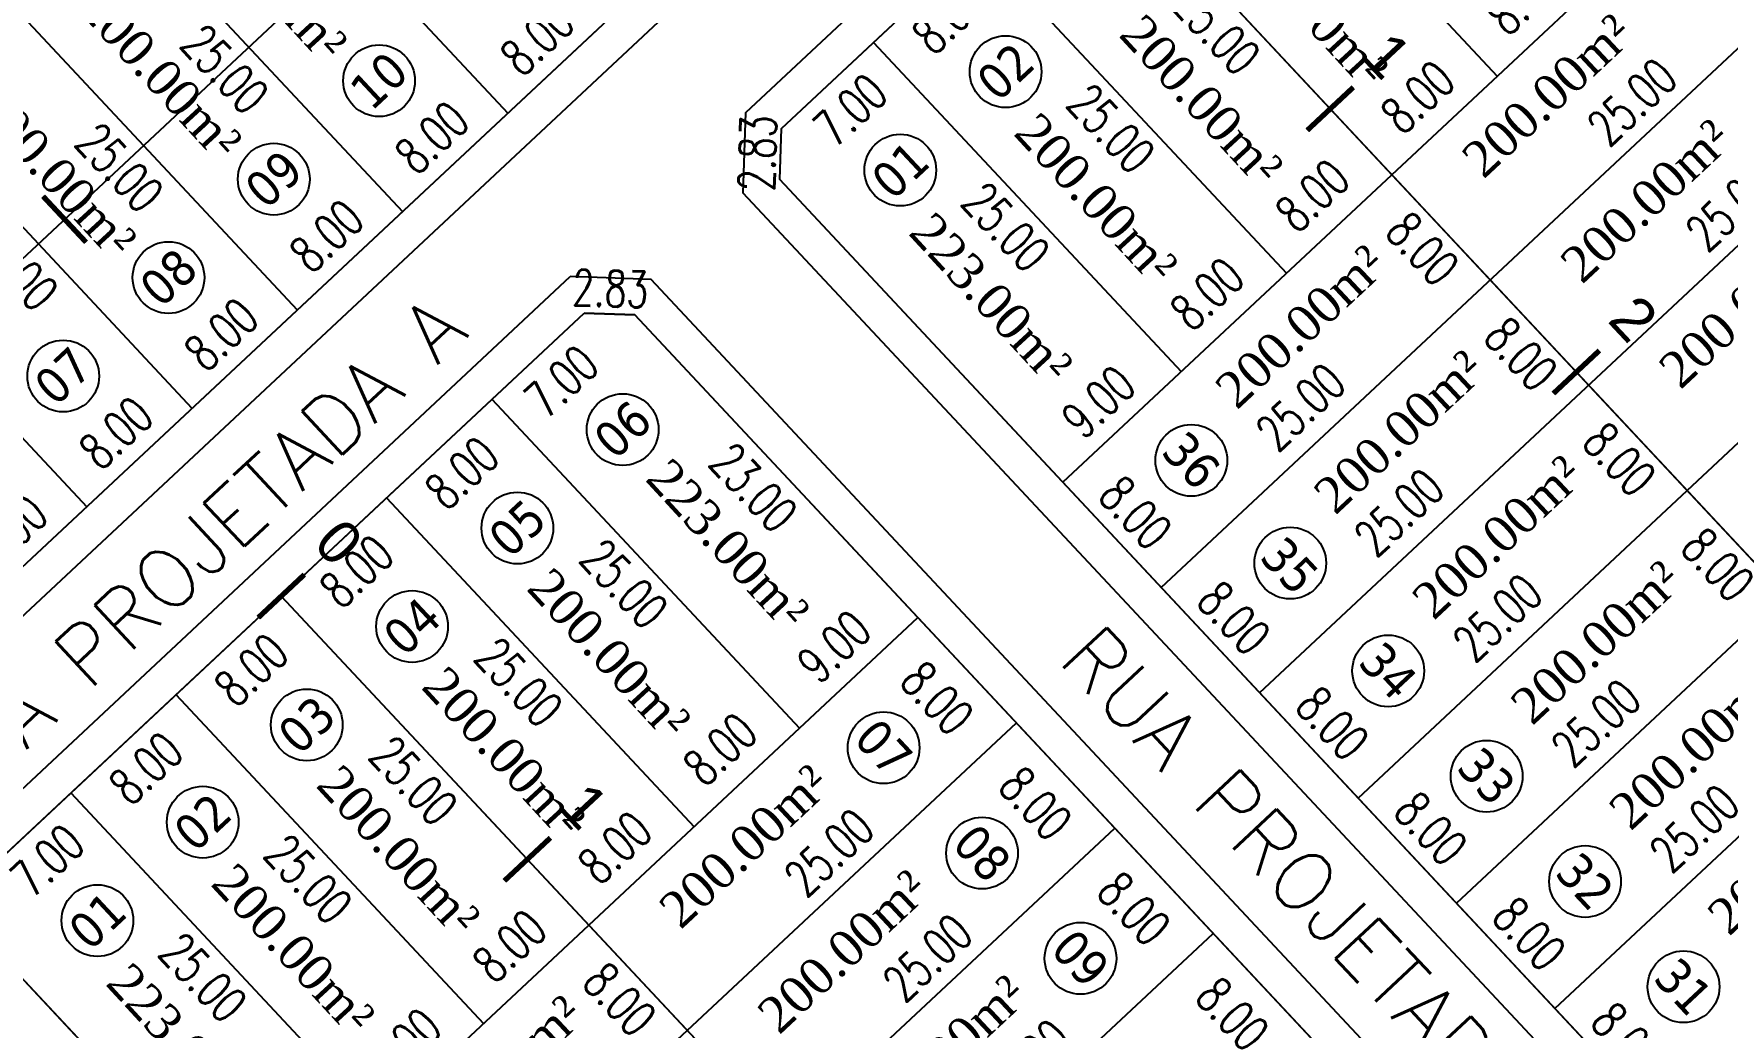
# Model space of a CAD drawing. Header units: metres. Extents: x 436314 to 439216, y 9612307 to 9615043.
# Drawn here: x 437331.7 to 437425.6, y 9614770.4 to 9614825.5 of the extents above; entities that cross this region are included whole.
import ezdxf

# ---------------------------------------------------------------- set-up
doc = ezdxf.new("R2010")
doc.units = ezdxf.units.M
doc.header["$PDMODE"] = 35
doc.header["$PDSIZE"] = 0.1
doc.linetypes.add('ACAD_ISO02W100', pattern=[15, 12, -3])
for name, color, linetype in [('ADUTORA', 90, 'Continuous'), ('Auxiliar', 7, 'Continuous'), ('COTAS', 10, 'Continuous'), ('Eixo Acesso', 2, 'ACAD_ISO02W100'), ('Estacas', 7, 'Continuous'), ('Layer3', 1, 'Continuous'), ('M_FIO', 32, 'Continuous'), ('ÁREA', 7, 'Continuous')]:
    doc.layers.add(name, color=color, linetype=linetype)
doc.layers.get('0').off()
doc.styles.add('ARIAL', font='arial.ttf')
doc.styles.add('COTAS', font='romans.shx', dxfattribs={"width": 0.7})
doc.styles.add('symplex', font='simplex.shx', dxfattribs={"bigfont": 'bigfont.shx'})
doc.styles.add('tahoma', font='tahoma.ttf')
doc.styles.add('ÁREA', font='times.ttf', dxfattribs={"height": 2})
doc.dimstyles.new('C-75', dxfattribs={"dimtxt": 2, "dimasz": 0.2, "dimexe": 0, "dimexo": 0, "dimgap": 1, "dimtad": 0, "dimzin": 4, "dimdsep": 46, "dimtxsty": 'COTAS', "dimblk1": 'BOL-COT', "dimblk2": 'BOL-COT', "dimsah": 1, "dimcen": 0.1, "dimse1": 1, "dimse2": 1, "dimsd1": 1, "dimsd2": 1, "dimclrd": 8, "dimclre": 256, "dimclrt": 256, "dimaunit": 1, "dimadec": 3, "dimazin": 0, "dimtfac": 0.5, "dimtix": 1, "dimtmove": 0, "dimatfit": 3, "dimldrblk": 'BOL-COT', "dimfxl": 1, "dimtolj": 1, "dimtzin": 0, "dimarcsym": 0})

# ---------------------------------------------------------------- blocks, each defined once
blk = doc.blocks.new('Est')
at = {"const_width": 0.2}
blk.add_lwpolyline([(0, -1.2), (0, 1.2)], dxfattribs=at)
blk = doc.blocks.new('*D38')
at = {"layer": 'Defpoints', "color": 0, "transparency": 16777216}
for p in [(2612.772, 1163.432), (2612.772, 1161.549), (2620.772, 1161.55)]:
    blk.add_point(p, dxfattribs=at)
at = {"layer": 'Layer3', "transparency": 16777216, "insert": (2616.772, 1163.432), "char_height": 2, "attachment_point": 5, "rotation": 0.00204, "style": 'COTAS'}
blk.add_mtext('\\A1;8.00', dxfattribs=at)
blk = doc.blocks.new('BOL-COT')
at = {"layer": 'COTAS'}
for p, q in [((-2, 0), (2, 0)), ((0, -3), (0, 3))]:
    blk.add_line(p, q, dxfattribs=at)
blk.add_circle((0, 0), 0.4, dxfattribs=at)
blk = doc.blocks.new('*D39')
at = {"layer": 'Defpoints', "color": 0, "transparency": 16777216}
for p in [(2604.772, 1163.432), (2604.772, 1161.549), (2612.772, 1161.549)]:
    blk.add_point(p, dxfattribs=at)
at = {"layer": 'Layer3', "transparency": 16777216, "insert": (2608.772, 1163.432), "char_height": 2, "attachment_point": 5, "rotation": 0.00204, "style": 'COTAS'}
blk.add_mtext('\\A1;8.00', dxfattribs=at)
blk = doc.blocks.new('*D40')
at = {"layer": 'Defpoints', "color": 0, "transparency": 16777216}
for p in [(2596.772, 1163.432), (2596.772, 1161.549), (2604.772, 1161.549)]:
    blk.add_point(p, dxfattribs=at)
at = {"layer": 'Layer3', "transparency": 16777216, "insert": (2600.772, 1163.432), "char_height": 2, "attachment_point": 5, "rotation": 0.00204, "style": 'COTAS'}
blk.add_mtext('\\A1;8.00', dxfattribs=at)
blk = doc.blocks.new('*D41')
at = {"layer": 'Defpoints', "color": 0, "transparency": 16777216}
for p in [(2588.772, 1163.431), (2588.772, 1161.548), (2596.772, 1161.549)]:
    blk.add_point(p, dxfattribs=at)
at = {"layer": 'Layer3', "transparency": 16777216, "insert": (2592.772, 1163.432), "char_height": 2, "attachment_point": 5, "rotation": 0.00204, "style": 'COTAS'}
blk.add_mtext('\\A1;8.00', dxfattribs=at)
blk = doc.blocks.new('*D42')
at = {"layer": 'Defpoints', "color": 0, "transparency": 16777216}
for p in [(2580.772, 1163.431), (2580.772, 1161.548), (2588.772, 1161.548)]:
    blk.add_point(p, dxfattribs=at)
at = {"layer": 'Layer3', "transparency": 16777216, "insert": (2584.772, 1163.431), "char_height": 2, "attachment_point": 5, "rotation": 0.00204, "style": 'COTAS'}
blk.add_mtext('\\A1;8.00', dxfattribs=at)
blk = doc.blocks.new('*D43')
at = {"layer": 'Defpoints', "color": 0, "transparency": 16777216}
for p in [(2572.772, 1163.431), (2572.772, 1161.548), (2580.772, 1161.548)]:
    blk.add_point(p, dxfattribs=at)
at = {"layer": 'Layer3', "transparency": 16777216, "insert": (2576.772, 1163.431), "char_height": 2, "attachment_point": 5, "rotation": 0.00204, "style": 'COTAS'}
blk.add_mtext('\\A1;8.00', dxfattribs=at)
blk = doc.blocks.new('*D67')
at = {"layer": 'Defpoints', "color": 0, "transparency": 16777216}
for p in [(2620.769, 1186.552), (2618.961, 1161.552), (2620.77, 1161.552)]:
    blk.add_point(p, dxfattribs=at)
at = {"layer": 'Layer3', "transparency": 16777216, "insert": (2618.961, 1174.052), "char_height": 2, "attachment_point": 5, "rotation": 270.00204, "style": 'COTAS'}
blk.add_mtext('\\A1;25.00', dxfattribs=at)
blk = doc.blocks.new('*D68')
at = {"layer": 'Defpoints', "color": 0, "transparency": 16777216}
for p in [(2612.769, 1186.551), (2610.961, 1161.551), (2612.77, 1161.551)]:
    blk.add_point(p, dxfattribs=at)
at = {"layer": 'Layer3', "transparency": 16777216, "insert": (2610.961, 1174.051), "char_height": 2, "attachment_point": 5, "rotation": 270.00204, "style": 'COTAS'}
blk.add_mtext('\\A1;25.00', dxfattribs=at)
blk = doc.blocks.new('*D69')
at = {"layer": 'Defpoints', "color": 0, "transparency": 16777216}
for p in [(2604.769, 1186.551), (2602.961, 1161.551), (2604.77, 1161.551)]:
    blk.add_point(p, dxfattribs=at)
at = {"layer": 'Layer3', "transparency": 16777216, "insert": (2602.961, 1174.051), "char_height": 2, "attachment_point": 5, "rotation": 270.00204, "style": 'COTAS'}
blk.add_mtext('\\A1;25.00', dxfattribs=at)
blk = doc.blocks.new('*D70')
at = {"layer": 'Defpoints', "color": 0, "transparency": 16777216}
for p in [(2596.769, 1186.551), (2594.961, 1161.551), (2596.77, 1161.551)]:
    blk.add_point(p, dxfattribs=at)
at = {"layer": 'Layer3', "transparency": 16777216, "insert": (2594.961, 1174.051), "char_height": 2, "attachment_point": 5, "rotation": 270.00204, "style": 'COTAS'}
blk.add_mtext('\\A1;25.00', dxfattribs=at)
blk = doc.blocks.new('*D71')
at = {"layer": 'Defpoints', "color": 0, "transparency": 16777216}
for p in [(2588.769, 1186.55), (2586.961, 1161.55), (2588.77, 1161.55)]:
    blk.add_point(p, dxfattribs=at)
at = {"layer": 'Layer3', "transparency": 16777216, "insert": (2586.961, 1174.05), "char_height": 2, "attachment_point": 5, "rotation": 270.00204, "style": 'COTAS'}
blk.add_mtext('\\A1;25.00', dxfattribs=at)
blk = doc.blocks.new('*D72')
at = {"layer": 'Defpoints', "color": 0, "transparency": 16777216}
for p in [(2580.769, 1186.55), (2578.961, 1161.55), (2580.77, 1161.55)]:
    blk.add_point(p, dxfattribs=at)
at = {"layer": 'Layer3', "transparency": 16777216, "insert": (2578.961, 1174.05), "char_height": 2, "attachment_point": 5, "rotation": 270.00204, "style": 'COTAS'}
blk.add_mtext('\\A1;25.00', dxfattribs=at)
blk = doc.blocks.new('*D359')
at = {"layer": 'Defpoints', "color": 0, "transparency": 16777216}
for p in [(2601.273, 1150.549), (2608.273, 1150.549), (2608.273, 1148.63)]:
    blk.add_point(p, dxfattribs=at)
at = {"layer": 'Layer3', "transparency": 16777216, "insert": (2604.773, 1148.629), "char_height": 2, "attachment_point": 5, "rotation": 0.00202, "style": 'COTAS'}
blk.add_mtext('\\A1;7.00', dxfattribs=at)
blk = doc.blocks.new('*D360')
at = {"layer": 'Defpoints', "color": 0, "transparency": 16777216}
for p in [(2562.273, 1150.548), (2569.273, 1150.548), (2569.273, 1148.691)]:
    blk.add_point(p, dxfattribs=at)
at = {"layer": 'Layer3', "transparency": 16777216, "insert": (2565.773, 1148.691), "char_height": 2, "attachment_point": 5, "rotation": 0.00204, "style": 'COTAS'}
blk.add_mtext('\\A1;7.00', dxfattribs=at)
blk = doc.blocks.new('*D361')
at = {"layer": 'Defpoints', "color": 0, "transparency": 16777216}
for p in [(2577.274, 1127.708), (2569.274, 1125.548), (2577.274, 1125.548)]:
    blk.add_point(p, dxfattribs=at)
at = {"layer": 'Layer3', "transparency": 16777216, "insert": (2573.274, 1127.708), "char_height": 2, "attachment_point": 5, "rotation": 0.00178, "style": 'COTAS'}
blk.add_mtext('\\A1;8.00', dxfattribs=at)
blk = doc.blocks.new('*D362')
at = {"layer": 'Defpoints', "color": 0, "transparency": 16777216}
for p in [(2569.273, 1150.548), (2577.273, 1150.548), (2577.273, 1148.698)]:
    blk.add_point(p, dxfattribs=at)
at = {"layer": 'Layer3', "transparency": 16777216, "insert": (2573.273, 1148.698), "char_height": 2, "attachment_point": 5, "rotation": 0.00203, "style": 'COTAS'}
blk.add_mtext('\\A1;8.00', dxfattribs=at)
blk = doc.blocks.new('*D363')
at = {"layer": 'Defpoints', "color": 0, "transparency": 16777216}
for p in [(2577.273, 1150.548), (2575.643, 1125.548), (2577.274, 1125.548)]:
    blk.add_point(p, dxfattribs=at)
at = {"layer": 'Layer3', "transparency": 16777216, "insert": (2575.643, 1138.048), "char_height": 2, "attachment_point": 5, "rotation": 270.00204, "style": 'COTAS'}
blk.add_mtext('\\A1;25.00', dxfattribs=at)
blk = doc.blocks.new('*D364')
at = {"layer": 'Defpoints', "color": 0, "transparency": 16777216}
for p in [(2569.273, 1150.548), (2567.643, 1125.548), (2569.274, 1125.548)]:
    blk.add_point(p, dxfattribs=at)
at = {"layer": 'Layer3', "transparency": 16777216, "insert": (2567.643, 1138.048), "char_height": 2, "attachment_point": 5, "rotation": 270.00204, "style": 'COTAS'}
blk.add_mtext('\\A1;25.00', dxfattribs=at)
blk = doc.blocks.new('*D365')
at = {"layer": 'Defpoints', "color": 0, "transparency": 16777216}
for p in [(2585.274, 1127.708), (2577.274, 1125.548), (2585.274, 1125.548)]:
    blk.add_point(p, dxfattribs=at)
at = {"layer": 'Layer3', "transparency": 16777216, "insert": (2581.274, 1127.708), "char_height": 2, "attachment_point": 5, "rotation": 0.00178, "style": 'COTAS'}
blk.add_mtext('\\A1;8.00', dxfattribs=at)
blk = doc.blocks.new('*D366')
at = {"layer": 'Defpoints', "color": 0, "transparency": 16777216}
for p in [(2577.273, 1150.548), (2585.273, 1150.548), (2585.273, 1148.699)]:
    blk.add_point(p, dxfattribs=at)
at = {"layer": 'Layer3', "transparency": 16777216, "insert": (2581.273, 1148.699), "char_height": 2, "attachment_point": 5, "rotation": 0.00203, "style": 'COTAS'}
blk.add_mtext('\\A1;8.00', dxfattribs=at)
blk = doc.blocks.new('*D367')
at = {"layer": 'Defpoints', "color": 0, "transparency": 16777216}
for p in [(2585.273, 1150.548), (2583.643, 1125.548), (2585.274, 1125.548)]:
    blk.add_point(p, dxfattribs=at)
at = {"layer": 'Layer3', "transparency": 16777216, "insert": (2583.643, 1138.048), "char_height": 2, "attachment_point": 5, "rotation": 270.00204, "style": 'COTAS'}
blk.add_mtext('\\A1;25.00', dxfattribs=at)
blk = doc.blocks.new('*D368')
at = {"layer": 'Defpoints', "color": 0, "transparency": 16777216}
for p in [(2593.274, 1127.709), (2585.274, 1125.548), (2593.274, 1125.549)]:
    blk.add_point(p, dxfattribs=at)
at = {"layer": 'Layer3', "transparency": 16777216, "insert": (2589.274, 1127.709), "char_height": 2, "attachment_point": 5, "rotation": 0.00178, "style": 'COTAS'}
blk.add_mtext('\\A1;8.00', dxfattribs=at)
blk = doc.blocks.new('*D369')
at = {"layer": 'Defpoints', "color": 0, "transparency": 16777216}
for p in [(2585.273, 1150.548), (2593.273, 1150.549), (2593.273, 1148.699)]:
    blk.add_point(p, dxfattribs=at)
at = {"layer": 'Layer3', "transparency": 16777216, "insert": (2589.273, 1148.699), "char_height": 2, "attachment_point": 5, "rotation": 0.00203, "style": 'COTAS'}
blk.add_mtext('\\A1;8.00', dxfattribs=at)
blk = doc.blocks.new('*D370')
at = {"layer": 'Defpoints', "color": 0, "transparency": 16777216}
for p in [(2593.273, 1150.549), (2591.643, 1125.549), (2593.274, 1125.549)]:
    blk.add_point(p, dxfattribs=at)
at = {"layer": 'Layer3', "transparency": 16777216, "insert": (2591.643, 1138.049), "char_height": 2, "attachment_point": 5, "rotation": 270.00204, "style": 'COTAS'}
blk.add_mtext('\\A1;25.00', dxfattribs=at)
blk = doc.blocks.new('*D371')
at = {"layer": 'Defpoints', "color": 0, "transparency": 16777216}
for p in [(2601.274, 1127.709), (2593.274, 1125.549), (2601.274, 1125.549)]:
    blk.add_point(p, dxfattribs=at)
at = {"layer": 'Layer3', "transparency": 16777216, "insert": (2597.274, 1127.709), "char_height": 2, "attachment_point": 5, "rotation": 0.00178, "style": 'COTAS'}
blk.add_mtext('\\A1;8.00', dxfattribs=at)
blk = doc.blocks.new('*D372')
at = {"layer": 'Defpoints', "color": 0, "transparency": 16777216}
for p in [(2593.273, 1150.549), (2601.273, 1150.549), (2601.273, 1148.699)]:
    blk.add_point(p, dxfattribs=at)
at = {"layer": 'Layer3', "transparency": 16777216, "insert": (2597.273, 1148.699), "char_height": 2, "attachment_point": 5, "rotation": 0.00203, "style": 'COTAS'}
blk.add_mtext('\\A1;8.00', dxfattribs=at)
blk = doc.blocks.new('*D373')
at = {"layer": 'Defpoints', "color": 0, "transparency": 16777216}
for p in [(2601.273, 1150.549), (2599.643, 1125.549), (2601.274, 1125.549)]:
    blk.add_point(p, dxfattribs=at)
at = {"layer": 'Layer3', "transparency": 16777216, "insert": (2599.643, 1138.049), "char_height": 2, "attachment_point": 5, "rotation": 270.00204, "style": 'COTAS'}
blk.add_mtext('\\A1;25.00', dxfattribs=at)
blk = doc.blocks.new('*D374')
at = {"layer": 'Defpoints', "color": 0, "transparency": 16777216}
for p in [(2610.273, 1148.549), (2608.537, 1125.549), (2610.274, 1125.549)]:
    blk.add_point(p, dxfattribs=at)
at = {"layer": 'Layer3', "transparency": 16777216, "insert": (2608.536, 1137.049), "char_height": 2, "attachment_point": 5, "rotation": 270.00204, "style": 'COTAS'}
blk.add_mtext('\\A1;23.00', dxfattribs=at)
blk = doc.blocks.new('*D376')
at = {"layer": 'Defpoints', "color": 0, "transparency": 16777216}
for p in [(2601.274, 1127.549), (2601.274, 1125.549), (2610.274, 1125.549)]:
    blk.add_point(p, dxfattribs=at)
at = {"layer": 'Layer3', "transparency": 16777216, "insert": (2605.774, 1127.549), "char_height": 2, "attachment_point": 5, "rotation": 0.00203, "style": 'COTAS'}
blk.add_mtext('\\A1;9.00', dxfattribs=at)
blk = doc.blocks.new('*D377')
at = {"layer": 'Defpoints', "color": 0, "transparency": 16777216}
for p in [(2610.274, 1125.549), (2607.994, 1117.549), (2610.274, 1117.549)]:
    blk.add_point(p, dxfattribs=at)
at = {"layer": 'Layer3', "transparency": 16777216, "insert": (2607.994, 1121.549), "char_height": 2, "attachment_point": 5, "rotation": 270.00204, "style": 'COTAS'}
blk.add_mtext('\\A1;8.00', dxfattribs=at)
blk = doc.blocks.new('*D378')
at = {"layer": 'Defpoints', "color": 0, "transparency": 16777216}
for p in [(2585.274, 1119.392), (2585.274, 1117.548), (2610.274, 1117.549)]:
    blk.add_point(p, dxfattribs=at)
at = {"layer": 'Layer3', "transparency": 16777216, "insert": (2597.774, 1119.393), "char_height": 2, "attachment_point": 5, "rotation": 0.00204, "style": 'COTAS'}
blk.add_mtext('\\A1;25.00', dxfattribs=at)
blk = doc.blocks.new('*D380')
at = {"layer": 'Defpoints', "color": 0, "transparency": 16777216}
for p in [(2581.177, 1125.37), (2581.177, 1117.37), (2583.708, 1117.37)]:
    blk.add_point(p, dxfattribs=at)
at = {"layer": 'Layer3', "transparency": 16777216, "insert": (2583.708, 1121.37), "char_height": 2, "attachment_point": 5, "rotation": 270.00204, "style": 'COTAS'}
blk.add_mtext('\\A1;8.00', dxfattribs=at)
blk = doc.blocks.new('*D381')
at = {"layer": 'Defpoints', "color": 0, "transparency": 16777216}
for p in [(2585.273, 1119.584), (2560.274, 1117.539), (2585.274, 1117.548)]:
    blk.add_point(p, dxfattribs=at)
at = {"layer": 'Layer3', "transparency": 16777216, "insert": (2572.773, 1119.579), "char_height": 2, "attachment_point": 5, "rotation": 0.02224, "style": 'COTAS'}
blk.add_mtext('\\A1;25.00', dxfattribs=at)
blk = doc.blocks.new('*D382')
at = {"layer": 'Defpoints', "color": 0, "transparency": 16777216}
for p in [(2610.274, 1117.549), (2607.994, 1109.549), (2610.274, 1109.549)]:
    blk.add_point(p, dxfattribs=at)
at = {"layer": 'Layer3', "transparency": 16777216, "insert": (2607.994, 1113.549), "char_height": 2, "attachment_point": 5, "rotation": 270.00204, "style": 'COTAS'}
blk.add_mtext('\\A1;8.00', dxfattribs=at)
blk = doc.blocks.new('*D383')
at = {"layer": 'Defpoints', "color": 0, "transparency": 16777216}
for p in [(2585.274, 1111.392), (2585.274, 1109.548), (2610.274, 1109.549)]:
    blk.add_point(p, dxfattribs=at)
at = {"layer": 'Layer3', "transparency": 16777216, "insert": (2597.774, 1111.393), "char_height": 2, "attachment_point": 5, "rotation": 0.00204, "style": 'COTAS'}
blk.add_mtext('\\A1;25.00', dxfattribs=at)
blk = doc.blocks.new('*D387')
at = {"layer": 'Defpoints', "color": 0, "transparency": 16777216}
for p in [(2610.274, 1109.549), (2607.995, 1101.549), (2610.274, 1101.549)]:
    blk.add_point(p, dxfattribs=at)
at = {"layer": 'Layer3', "transparency": 16777216, "insert": (2607.995, 1105.549), "char_height": 2, "attachment_point": 5, "rotation": 270.00204, "style": 'COTAS'}
blk.add_mtext('\\A1;8.00', dxfattribs=at)
blk = doc.blocks.new('*D388')
at = {"layer": 'Defpoints', "color": 0, "transparency": 16777216}
for p in [(2585.274, 1103.392), (2585.274, 1101.548), (2610.274, 1101.549)]:
    blk.add_point(p, dxfattribs=at)
at = {"layer": 'Layer3', "transparency": 16777216, "insert": (2597.774, 1103.393), "char_height": 2, "attachment_point": 5, "rotation": 0.00204, "style": 'COTAS'}
blk.add_mtext('\\A1;25.00', dxfattribs=at)
blk = doc.blocks.new('*D392')
at = {"layer": 'Defpoints', "color": 0, "transparency": 16777216}
for p in [(2610.274, 1101.549), (2607.995, 1093.549), (2610.275, 1093.549)]:
    blk.add_point(p, dxfattribs=at)
at = {"layer": 'Layer3', "transparency": 16777216, "insert": (2607.995, 1097.549), "char_height": 2, "attachment_point": 5, "rotation": 270.00204, "style": 'COTAS'}
blk.add_mtext('\\A1;8.00', dxfattribs=at)
blk = doc.blocks.new('*D393')
at = {"layer": 'Defpoints', "color": 0, "transparency": 16777216}
for p in [(2585.275, 1095.392), (2585.275, 1093.548), (2610.275, 1093.549)]:
    blk.add_point(p, dxfattribs=at)
at = {"layer": 'Layer3', "transparency": 16777216, "insert": (2597.775, 1095.393), "char_height": 2, "attachment_point": 5, "rotation": 0.00204, "style": 'COTAS'}
blk.add_mtext('\\A1;25.00', dxfattribs=at)
blk = doc.blocks.new('*D451')
at = {"layer": 'Defpoints', "color": 0, "transparency": 16777216}
for p in [(2623.273, 1150.55), (2630.273, 1150.55), (2630.273, 1148.693)]:
    blk.add_point(p, dxfattribs=at)
at = {"layer": 'Layer3', "transparency": 16777216, "insert": (2626.773, 1148.693), "char_height": 2, "attachment_point": 5, "rotation": 0.00204, "style": 'COTAS'}
blk.add_mtext('\\A1;7.00', dxfattribs=at)
blk = doc.blocks.new('*D452')
at = {"layer": 'Defpoints', "color": 0, "transparency": 16777216}
for p in [(2638.274, 1127.71), (2630.274, 1125.55), (2638.274, 1125.55)]:
    blk.add_point(p, dxfattribs=at)
at = {"layer": 'Layer3', "transparency": 16777216, "insert": (2634.274, 1127.71), "char_height": 2, "attachment_point": 5, "rotation": 0.00178, "style": 'COTAS'}
blk.add_mtext('\\A1;8.00', dxfattribs=at)
blk = doc.blocks.new('*D453')
at = {"layer": 'Defpoints', "color": 0, "transparency": 16777216}
for p in [(2630.273, 1150.55), (2638.273, 1150.55), (2638.273, 1148.701)]:
    blk.add_point(p, dxfattribs=at)
at = {"layer": 'Layer3', "transparency": 16777216, "insert": (2634.273, 1148.7), "char_height": 2, "attachment_point": 5, "rotation": 0.00203, "style": 'COTAS'}
blk.add_mtext('\\A1;8.00', dxfattribs=at)
blk = doc.blocks.new('*D454')
at = {"layer": 'Defpoints', "color": 0, "transparency": 16777216}
for p in [(2638.273, 1150.55), (2636.643, 1125.55), (2638.274, 1125.55)]:
    blk.add_point(p, dxfattribs=at)
at = {"layer": 'Layer3', "transparency": 16777216, "insert": (2636.643, 1138.05), "char_height": 2, "attachment_point": 5, "rotation": 270.00204, "style": 'COTAS'}
blk.add_mtext('\\A1;25.00', dxfattribs=at)
blk = doc.blocks.new('*D455')
at = {"layer": 'Defpoints', "color": 0, "transparency": 16777216}
for p in [(2630.273, 1150.55), (2628.643, 1125.55), (2630.274, 1125.55)]:
    blk.add_point(p, dxfattribs=at)
at = {"layer": 'Layer3', "transparency": 16777216, "insert": (2628.643, 1138.05), "char_height": 2, "attachment_point": 5, "rotation": 270.00204, "style": 'COTAS'}
blk.add_mtext('\\A1;25.00', dxfattribs=at)
blk = doc.blocks.new('*D456')
at = {"layer": 'Defpoints', "color": 0, "transparency": 16777216}
for p in [(2646.274, 1127.711), (2638.274, 1125.55), (2646.274, 1125.55)]:
    blk.add_point(p, dxfattribs=at)
at = {"layer": 'Layer3', "transparency": 16777216, "insert": (2642.274, 1127.711), "char_height": 2, "attachment_point": 5, "rotation": 0.00178, "style": 'COTAS'}
blk.add_mtext('\\A1;8.00', dxfattribs=at)
blk = doc.blocks.new('*D458')
at = {"layer": 'Defpoints', "color": 0, "transparency": 16777216}
for p in [(2646.273, 1150.55), (2644.643, 1125.55), (2646.274, 1125.551)]:
    blk.add_point(p, dxfattribs=at)
at = {"layer": 'Layer3', "transparency": 16777216, "insert": (2644.643, 1138.05), "char_height": 2, "attachment_point": 5, "rotation": 270.00204, "style": 'COTAS'}
blk.add_mtext('\\A1;25.00', dxfattribs=at)
blk = doc.blocks.new('*D459')
at = {"layer": 'Defpoints', "color": 0, "transparency": 16777216}
for p in [(2654.274, 1127.711), (2646.274, 1125.551), (2654.274, 1125.551)]:
    blk.add_point(p, dxfattribs=at)
at = {"layer": 'Layer3', "transparency": 16777216, "insert": (2650.274, 1127.711), "char_height": 2, "attachment_point": 5, "rotation": 0.00178, "style": 'COTAS'}
blk.add_mtext('\\A1;8.00', dxfattribs=at)
blk = doc.blocks.new('*D461')
at = {"layer": 'Defpoints', "color": 0, "transparency": 16777216}
for p in [(2654.273, 1150.551), (2652.643, 1125.551), (2654.274, 1125.551)]:
    blk.add_point(p, dxfattribs=at)
at = {"layer": 'Layer3', "transparency": 16777216, "insert": (2652.643, 1138.051), "char_height": 2, "attachment_point": 5, "rotation": 270.00204, "style": 'COTAS'}
blk.add_mtext('\\A1;25.00', dxfattribs=at)
blk = doc.blocks.new('*D462')
at = {"layer": 'Defpoints', "color": 0, "transparency": 16777216}
for p in [(2662.274, 1127.711), (2654.274, 1125.551), (2662.274, 1125.551)]:
    blk.add_point(p, dxfattribs=at)
at = {"layer": 'Layer3', "transparency": 16777216, "insert": (2658.274, 1127.711), "char_height": 2, "attachment_point": 5, "rotation": 0.00178, "style": 'COTAS'}
blk.add_mtext('\\A1;8.00', dxfattribs=at)
blk = doc.blocks.new('*D466')
at = {"layer": 'Defpoints', "color": 0, "transparency": 16777216}
for p in [(2630.274, 1127.454), (2621.274, 1125.55), (2630.274, 1125.55)]:
    blk.add_point(p, dxfattribs=at)
at = {"layer": 'Layer3', "transparency": 16777216, "insert": (2625.774, 1127.454), "char_height": 2, "attachment_point": 5, "rotation": 0.00204, "style": 'COTAS'}
blk.add_mtext('\\A1;9.00', dxfattribs=at)
blk = doc.blocks.new('*D469')
at = {"layer": 'Defpoints', "color": 0, "transparency": 16777216}
for p in [(2646.274, 1119.394), (2646.274, 1117.551), (2671.274, 1117.551)]:
    blk.add_point(p, dxfattribs=at)
at = {"layer": 'Layer3', "transparency": 16777216, "insert": (2658.774, 1119.395), "char_height": 2, "attachment_point": 5, "rotation": 0.00204, "style": 'COTAS'}
blk.add_mtext('\\A1;25.00', dxfattribs=at)
blk = doc.blocks.new('*D470')
at = {"layer": 'Defpoints', "color": 0, "transparency": 16777216}
for p in [(2621.274, 1125.55), (2621.274, 1117.55), (2623.066, 1117.55)]:
    blk.add_point(p, dxfattribs=at)
at = {"layer": 'Layer3', "transparency": 16777216, "insert": (2623.066, 1121.55), "char_height": 2, "attachment_point": 5, "rotation": 270.00204, "style": 'COTAS'}
blk.add_mtext('\\A1;8.00', dxfattribs=at)
blk = doc.blocks.new('*D471')
at = {"layer": 'Defpoints', "color": 0, "transparency": 16777216}
for p in [(2642.177, 1125.373), (2642.177, 1117.373), (2644.708, 1117.373)]:
    blk.add_point(p, dxfattribs=at)
at = {"layer": 'Layer3', "transparency": 16777216, "insert": (2644.708, 1121.373), "char_height": 2, "attachment_point": 5, "rotation": 270.00204, "style": 'COTAS'}
blk.add_mtext('\\A1;8.00', dxfattribs=at)
blk = doc.blocks.new('*D472')
at = {"layer": 'Defpoints', "color": 0, "transparency": 16777216}
for p in [(2646.273, 1119.586), (2621.274, 1117.541), (2646.274, 1117.551)]:
    blk.add_point(p, dxfattribs=at)
at = {"layer": 'Layer3', "transparency": 16777216, "insert": (2633.773, 1119.581), "char_height": 2, "attachment_point": 5, "rotation": 0.02224, "style": 'COTAS'}
blk.add_mtext('\\A1;25.00', dxfattribs=at)
blk = doc.blocks.new('*D474')
at = {"layer": 'Defpoints', "color": 0, "transparency": 16777216}
for p in [(2646.274, 1111.394), (2646.274, 1109.551), (2671.274, 1109.551)]:
    blk.add_point(p, dxfattribs=at)
at = {"layer": 'Layer3', "transparency": 16777216, "insert": (2658.774, 1111.395), "char_height": 2, "attachment_point": 5, "rotation": 0.00204, "style": 'COTAS'}
blk.add_mtext('\\A1;25.00', dxfattribs=at)
blk = doc.blocks.new('*D475')
at = {"layer": 'Defpoints', "color": 0, "transparency": 16777216}
for p in [(2621.274, 1117.55), (2621.274, 1109.55), (2623.066, 1109.55)]:
    blk.add_point(p, dxfattribs=at)
at = {"layer": 'Layer3', "transparency": 16777216, "insert": (2623.066, 1113.55), "char_height": 2, "attachment_point": 5, "rotation": 270.00204, "style": 'COTAS'}
blk.add_mtext('\\A1;8.00', dxfattribs=at)
blk = doc.blocks.new('*D476')
at = {"layer": 'Defpoints', "color": 0, "transparency": 16777216}
for p in [(2642.177, 1117.373), (2642.177, 1109.373), (2644.708, 1109.373)]:
    blk.add_point(p, dxfattribs=at)
at = {"layer": 'Layer3', "transparency": 16777216, "insert": (2644.708, 1113.373), "char_height": 2, "attachment_point": 5, "rotation": 270.00204, "style": 'COTAS'}
blk.add_mtext('\\A1;8.00', dxfattribs=at)
blk = doc.blocks.new('*D477')
at = {"layer": 'Defpoints', "color": 0, "transparency": 16777216}
for p in [(2646.273, 1111.586), (2621.274, 1109.541), (2646.274, 1109.551)]:
    blk.add_point(p, dxfattribs=at)
at = {"layer": 'Layer3', "transparency": 16777216, "insert": (2633.773, 1111.581), "char_height": 2, "attachment_point": 5, "rotation": 0.02224, "style": 'COTAS'}
blk.add_mtext('\\A1;25.00', dxfattribs=at)
blk = doc.blocks.new('*D479')
at = {"layer": 'Defpoints', "color": 0, "transparency": 16777216}
for p in [(2646.274, 1103.394), (2646.274, 1101.551), (2671.274, 1101.551)]:
    blk.add_point(p, dxfattribs=at)
at = {"layer": 'Layer3', "transparency": 16777216, "insert": (2658.774, 1103.395), "char_height": 2, "attachment_point": 5, "rotation": 0.00204, "style": 'COTAS'}
blk.add_mtext('\\A1;25.00', dxfattribs=at)
blk = doc.blocks.new('*D480')
at = {"layer": 'Defpoints', "color": 0, "transparency": 16777216}
for p in [(2621.274, 1109.55), (2621.274, 1101.55), (2623.067, 1101.55)]:
    blk.add_point(p, dxfattribs=at)
at = {"layer": 'Layer3', "transparency": 16777216, "insert": (2623.066, 1105.55), "char_height": 2, "attachment_point": 5, "rotation": 270.00204, "style": 'COTAS'}
blk.add_mtext('\\A1;8.00', dxfattribs=at)
blk = doc.blocks.new('*D481')
at = {"layer": 'Defpoints', "color": 0, "transparency": 16777216}
for p in [(2642.177, 1109.373), (2642.178, 1101.373), (2644.708, 1101.373)]:
    blk.add_point(p, dxfattribs=at)
at = {"layer": 'Layer3', "transparency": 16777216, "insert": (2644.708, 1105.373), "char_height": 2, "attachment_point": 5, "rotation": 270.00204, "style": 'COTAS'}
blk.add_mtext('\\A1;8.00', dxfattribs=at)
blk = doc.blocks.new('*D482')
at = {"layer": 'Defpoints', "color": 0, "transparency": 16777216}
for p in [(2646.274, 1103.586), (2621.274, 1101.541), (2646.274, 1101.551)]:
    blk.add_point(p, dxfattribs=at)
at = {"layer": 'Layer3', "transparency": 16777216, "insert": (2633.774, 1103.581), "char_height": 2, "attachment_point": 5, "rotation": 0.02224, "style": 'COTAS'}
blk.add_mtext('\\A1;25.00', dxfattribs=at)
blk = doc.blocks.new('*D485')
at = {"layer": 'Defpoints', "color": 0, "transparency": 16777216}
for p in [(2621.274, 1101.55), (2621.275, 1093.55), (2623.067, 1093.55)]:
    blk.add_point(p, dxfattribs=at)
at = {"layer": 'Layer3', "transparency": 16777216, "insert": (2623.067, 1097.55), "char_height": 2, "attachment_point": 5, "rotation": 270.00204, "style": 'COTAS'}
blk.add_mtext('\\A1;8.00', dxfattribs=at)
blk = doc.blocks.new('*D486')
at = {"layer": 'Defpoints', "color": 0, "transparency": 16777216}
for p in [(2642.178, 1101.373), (2642.178, 1093.373), (2644.709, 1093.373)]:
    blk.add_point(p, dxfattribs=at)
at = {"layer": 'Layer3', "transparency": 16777216, "insert": (2644.708, 1097.373), "char_height": 2, "attachment_point": 5, "rotation": 270.00204, "style": 'COTAS'}
blk.add_mtext('\\A1;8.00', dxfattribs=at)
blk = doc.blocks.new('*D487')
at = {"layer": 'Defpoints', "color": 0, "transparency": 16777216}
for p in [(2646.274, 1095.586), (2621.275, 1093.541), (2646.275, 1093.551)]:
    blk.add_point(p, dxfattribs=at)
at = {"layer": 'Layer3', "transparency": 16777216, "insert": (2633.774, 1095.581), "char_height": 2, "attachment_point": 5, "rotation": 0.02224, "style": 'COTAS'}
blk.add_mtext('\\A1;25.00', dxfattribs=at)
blk = doc.blocks.new('*D490')
at = {"layer": 'Defpoints', "color": 0, "transparency": 16777216}
for p in [(2621.275, 1093.55), (2621.275, 1085.55), (2623.067, 1085.55)]:
    blk.add_point(p, dxfattribs=at)
at = {"layer": 'Layer3', "transparency": 16777216, "insert": (2623.067, 1089.55), "char_height": 2, "attachment_point": 5, "rotation": 270.00204, "style": 'COTAS'}
blk.add_mtext('\\A1;8.00', dxfattribs=at)
blk = doc.blocks.new('*D492')
at = {"layer": 'Defpoints', "color": 0, "transparency": 16777216}
for p in [(2646.274, 1087.586), (2621.275, 1085.541), (2646.275, 1085.551)]:
    blk.add_point(p, dxfattribs=at)
at = {"layer": 'Layer3', "transparency": 16777216, "insert": (2633.774, 1087.581), "char_height": 2, "attachment_point": 5, "rotation": 0.02224, "style": 'COTAS'}
blk.add_mtext('\\A1;25.00', dxfattribs=at)
blk = doc.blocks.new('*D500')
at = {"layer": 'Defpoints', "color": 0, "transparency": 16777216}
for p in [(2646.275, 1071.586), (2621.276, 1069.541), (2646.276, 1069.551)]:
    blk.add_point(p, dxfattribs=at)
at = {"layer": 'Layer3', "transparency": 16777216, "insert": (2633.775, 1071.581), "char_height": 2, "attachment_point": 5, "rotation": 0.02224, "style": 'COTAS'}
blk.add_mtext('\\A1;25.00', dxfattribs=at)
blk = doc.blocks.new('*D540')
at = {"layer": 'Defpoints', "color": 0, "transparency": 16777216}
for p in [(2623.273, 1150.55), (2620.364, 1149.459), (2621.273, 1148.55)]:
    blk.add_point(p, dxfattribs=at)
at = {"layer": 'Layer3', "transparency": 16777216, "insert": (2621.364, 1150.459), "char_height": 2, "attachment_point": 5, "rotation": 45.00204, "style": 'COTAS'}
blk.add_mtext('\\A1;2.83', dxfattribs=at)
blk = doc.blocks.new('*D815')
at = {"layer": 'Defpoints', "color": 0, "transparency": 16777216}
for p in [(2621.275, 1085.55), (2621.275, 1077.55), (2623.067, 1077.55)]:
    blk.add_point(p, dxfattribs=at)
at = {"layer": 'Layer3', "transparency": 16777216, "insert": (2623.067, 1081.55), "char_height": 2, "attachment_point": 5, "rotation": 270.00204, "style": 'COTAS'}
blk.add_mtext('\\A1;8.00', dxfattribs=at)
blk = doc.blocks.new('*D827')
at = {"layer": 'Defpoints', "color": 0, "transparency": 16777216}
for p in [(2608.273, 1150.549), (2611.273, 1149.549), (2610.273, 1148.549)]:
    blk.add_point(p, dxfattribs=at)
at = {"layer": 'Layer3', "transparency": 16777216, "insert": (2610.273, 1150.549), "char_height": 2, "attachment_point": 5, "rotation": 315.00204, "style": 'COTAS'}
blk.add_mtext('\\A1;2.83', dxfattribs=at)
blk = doc.blocks.new('atutu')
at = {"layer": 'Layer3', "color": 0}
for p, q in [((2610.273, 1148.549), (2608.273, 1150.549)), ((2621.273, 1148.55), (2623.273, 1150.55))]:
    blk.add_line(p, q, dxfattribs=at)
for points in [[(2580.771, 1186.548), (2580.772, 1161.548)], [(2588.771, 1186.548), (2588.772, 1161.548)], [(2596.771, 1186.549), (2596.772, 1161.549)], [(2604.771, 1186.549), (2604.772, 1161.549)], [(2612.771, 1186.549), (2612.772, 1161.549)], [(2698.272, 1161.552), (2532.772, 1161.546)], [(2562.273, 1150.548), (2608.273, 1150.549)], [(2569.273, 1150.548), (2569.274, 1125.548)], [(2577.273, 1150.548), (2577.274, 1125.548)], [(2585.273, 1150.548), (2585.278, 1003.548)], [(2593.273, 1150.549), (2593.274, 1125.549)], [(2601.273, 1150.549), (2601.274, 1125.549)], [(2623.273, 1150.55), (2669.273, 1150.551)], [(2630.273, 1150.55), (2630.274, 1125.55)], [(2638.273, 1150.55), (2638.274, 1125.55)], [(2646.273, 1150.551), (2646.278, 1003.551)], [(2654.273, 1150.551), (2654.274, 1125.551)], [(2560.278, 1005.547), (2560.273, 1148.547)], [(2610.278, 1005.549), (2610.273, 1148.549)], [(2621.278, 1005.55), (2621.273, 1148.55)], [(2560.274, 1125.547), (2610.274, 1125.549)], [(2621.274, 1125.55), (2671.274, 1125.551)], [(2560.274, 1117.547), (2610.274, 1117.549)], [(2621.274, 1117.55), (2671.274, 1117.551)], [(2560.274, 1109.547), (2610.274, 1109.549)], [(2621.274, 1109.55), (2671.274, 1109.551)], [(2560.274, 1101.547), (2610.274, 1101.549)], [(2621.274, 1101.55), (2671.274, 1101.551)], [(2621.275, 1093.55), (2671.275, 1093.551)], [(2621.275, 1085.55), (2671.275, 1085.551)]]:
    blk.add_lwpolyline(points, dxfattribs=at)
for centre in [(2584.775, 1167.738), (2592.775, 1167.739), (2600.775, 1167.739), (2608.775, 1167.739), (2565.517, 1144.359), (2573.517, 1144.36), (2581.425, 1144.36), (2589.425, 1144.36), (2597.425, 1144.36), (2605.425, 1144.361), (2626.517, 1144.361), (2634.517, 1144.362), (2603.944, 1121.57), (2627.313, 1121.562), (2603.944, 1113.57), (2627.43, 1113.645), (2603.944, 1105.57), (2627.314, 1105.562), (2627.314, 1097.562), (2627.314, 1089.562), (2627.314, 1081.562)]:
    blk.add_circle(centre, 1.991, dxfattribs=at)
at = {"layer": 'M_FIO'}
for p, q in [((2612.273, 1149.378), (2609.101, 1152.549)), ((2612.273, 1149.378), (2609.101, 1152.549)), ((2619.273, 1149.378), (2622.444, 1152.55)), ((2619.273, 1149.378), (2622.444, 1152.55))]:
    blk.add_line(p, q, dxfattribs=at)
for points in [[(2699.101, 1159.552), (2531.944, 1159.546)], [(2699.101, 1159.552), (2531.944, 1159.546)], [(2561.444, 1152.547), (2609.101, 1152.549)], [(2561.444, 1152.547), (2609.101, 1152.549)], [(2622.444, 1152.55), (2670.101, 1152.551)], [(2622.444, 1152.55), (2670.101, 1152.551)], [(2612.278, 1004.721), (2612.273, 1149.378)], [(2612.278, 1004.721), (2612.273, 1149.378)], [(2619.278, 1004.721), (2619.273, 1149.378)], [(2619.278, 1004.721), (2619.273, 1149.378)]]:
    blk.add_lwpolyline(points, dxfattribs=at)
at = {"layer": 'ADUTORA', "color": 7, "style": 'symplex'}
for s, rotation, p in [('RUA PROJETADA A', 0.02567, (2563.006, 1153.96)), ('RUA PROJETADA D', 270.02567, (2614.259, 1118.543))]:
    blk.add_text(s, height=3.2843, rotation=rotation, dxfattribs=at).set_placement(p)
at = {"layer": 'Layer3', "color": 5, "char_height": 2, "attachment_point": 5, "style": 'tahoma'}
for s, insert, rotation in [('\\A1;07', (2584.773, 1167.74), 0.00204), ('\\A1;08', (2592.775, 1167.739), 0.00204), ('\\A1;09', (2600.773, 1167.741), 0.00204), ('\\A1;10', (2608.773, 1167.741), 0.00204), ('\\A1;01', (2565.517, 1144.359), 0.00204), ('\\A1;02', (2573.517, 1144.36), 0.00204), ('\\A1;03', (2581.425, 1144.36), 0.00204), ('\\A1;04', (2589.425, 1144.36), 0.00204), ('\\A1;05', (2597.425, 1144.36), 0.00204), ('\\A1;06', (2605.425, 1144.361), 0.00204), ('\\A1;01', (2626.517, 1144.361), 0.00204), ('\\A1;02', (2634.517, 1144.362), 0.00204), ('\\A1;07', (2603.944, 1121.57), 270.04973), ('\\A1;36', (2627.313, 1121.562), 270.04973), ('\\A1;08', (2603.944, 1113.57), 270.04973), ('\\A1;35', (2627.313, 1113.562), 270.04973), ('\\A1;09', (2603.944, 1105.57), 270.04973), ('\\A1;34', (2627.314, 1105.562), 270.04973), ('\\A1;33', (2627.314, 1097.562), 270.04973), ('\\A1;32', (2627.314, 1089.562), 270.04973), ('\\A1;31', (2627.314, 1081.562), 270.04973)]:
    blk.add_mtext(s, dxfattribs=dict(at, insert=insert, rotation=rotation))
at = {"layer": 'ÁREA', "linetype": 'Continuous', "lineweight": -2, "extrusion": (-0.000658808, -0.026227, 0.999656), "style": 'ÁREA'}
for s, p in [('200.00m²', (2560.699, 1246.219, -37.22)), ('200.00m²', (2568.697, 1246.42, -37.225)), ('200.00m²', (2576.694, 1246.621, -37.23)), ('223.00m²', (2533.926, 1204.986, -36.138)), ('200.00m²', (2541.956, 1205.246, -36.144)), ('200.00m²', (2549.953, 1205.447, -36.15)), ('200.00m²', (2557.951, 1205.649, -36.155)), ('200.00m²', (2565.948, 1205.85, -36.16)), ('223.00m²', (2574.913, 1206.017, -36.165)), ('223.00m²', (2594.906, 1206.52, -36.178)), ('200.00m²', (2602.936, 1206.78, -36.185)), ('200.00m²', (2610.934, 1206.981, -36.19)), ('200.00m²', (2618.931, 1207.182, -36.195))]:
    blk.add_text(s, height=2, rotation=271, dxfattribs=at).set_placement(p)
at = {"layer": 'ÁREA', "linetype": 'Continuous', "lineweight": -2, "extrusion": (0.026231, -0.000470843, 0.999656), "style": 'ÁREA'}
for p in [(1167.795, -2548.739, 62.336), (1168.141, -2567.482, 62.828), (1168.892, -2609.708, 63.936), (1169.238, -2628.451, 64.428), (1160.142, -2567.626, 62.832), (1160.893, -2609.852, 63.94), (1161.239, -2628.595, 64.432), (1152.144, -2567.77, 62.836), (1152.894, -2609.996, 63.944), (1153.24, -2628.739, 64.436), (1144.896, -2610.14, 63.948), (1136.897, -2610.283, 63.951), (1128.898, -2610.427, 63.955)]:
    blk.add_text('200.00m²', height=2, rotation=271, dxfattribs=at).set_placement(p)
at = {"layer": 'Layer3', "color": 0}
for p1, p2, distance, picture, middle in [((2580.769, 1186.55), (2580.77, 1161.55), -1.808, '*D72', (2578.961, 1174.05)), ((2588.769, 1186.55), (2588.77, 1161.55), -1.808, '*D71', (2586.961, 1174.05)), ((2596.769, 1186.551), (2596.77, 1161.551), -1.808, '*D70', (2594.961, 1174.051)), ((2604.769, 1186.551), (2604.77, 1161.551), -1.808, '*D69', (2602.961, 1174.051)), ((2612.769, 1186.551), (2612.77, 1161.551), -1.808, '*D68', (2610.961, 1174.051)), ((2620.769, 1186.552), (2620.77, 1161.552), -1.808, '*D67', (2618.961, 1174.052)), ((2580.772, 1161.548), (2572.772, 1161.548), -1.883, '*D43', (2576.772, 1163.431)), ((2588.772, 1161.548), (2580.772, 1161.548), -1.883, '*D42', (2584.772, 1163.431)), ((2596.772, 1161.549), (2588.772, 1161.548), -1.883, '*D41', (2592.772, 1163.432)), ((2604.772, 1161.549), (2596.772, 1161.549), -1.883, '*D40', (2600.772, 1163.432)), ((2612.772, 1161.549), (2604.772, 1161.549), -1.883, '*D39', (2608.772, 1163.432)), ((2620.772, 1161.55), (2612.772, 1161.549), -1.883, '*D38', (2616.772, 1163.432)), ((2608.273, 1150.549), (2610.273, 1148.549), 1.414, '*D827', (2610.273, 1150.549)), ((2623.273, 1150.55), (2621.273, 1148.55), -1.285, '*D540', (2621.364, 1150.459)), ((2562.273, 1150.548), (2569.273, 1150.548), -1.857, '*D360', (2565.773, 1148.691)), ((2569.273, 1150.548), (2569.274, 1125.548), -1.63, '*D364', (2567.643, 1138.048)), ((2569.273, 1150.548), (2577.273, 1150.548), -1.85, '*D362', (2573.273, 1148.698)), ((2577.273, 1150.548), (2577.274, 1125.548), -1.63, '*D363', (2575.643, 1138.048)), ((2577.273, 1150.548), (2585.273, 1150.548), -1.85, '*D366', (2581.273, 1148.699)), ((2585.273, 1150.548), (2585.274, 1125.548), -1.63, '*D367', (2583.643, 1138.048)), ((2585.273, 1150.548), (2593.273, 1150.549), -1.85, '*D369', (2589.273, 1148.699)), ((2593.273, 1150.549), (2593.274, 1125.549), -1.63, '*D370', (2591.643, 1138.049)), ((2593.273, 1150.549), (2601.273, 1150.549), -1.85, '*D372', (2597.273, 1148.699)), ((2601.273, 1150.549), (2601.274, 1125.549), -1.63, '*D373', (2599.643, 1138.049)), ((2601.273, 1150.549), (2608.273, 1150.549), -1.92, '*D359', (2604.773, 1148.629)), ((2623.273, 1150.55), (2630.273, 1150.55), -1.857, '*D451', (2626.773, 1148.693)), ((2630.273, 1150.55), (2630.274, 1125.55), -1.63, '*D455', (2628.643, 1138.05)), ((2630.273, 1150.55), (2638.273, 1150.55), -1.85, '*D453', (2634.273, 1148.7)), ((2638.273, 1150.55), (2638.274, 1125.55), -1.63, '*D454', (2636.643, 1138.05)), ((2646.273, 1150.55), (2646.274, 1125.551), -1.63, '*D458', (2644.643, 1138.05)), ((2654.273, 1150.551), (2654.274, 1125.551), -1.63, '*D461', (2652.643, 1138.051)), ((2610.273, 1148.549), (2610.274, 1125.549), -1.737, '*D374', (2608.536, 1137.049)), ((2569.274, 1125.548), (2577.274, 1125.548), 2.16, '*D361', (2573.274, 1127.708)), ((2577.274, 1125.548), (2585.274, 1125.548), 2.16, '*D365', (2581.274, 1127.708)), ((2585.274, 1125.548), (2593.274, 1125.549), 2.16, '*D368', (2589.274, 1127.709)), ((2593.274, 1125.549), (2601.274, 1125.549), 2.16, '*D371', (2597.274, 1127.709)), ((2610.274, 1125.549), (2601.274, 1125.549), -2, '*D376', (2605.774, 1127.549)), ((2621.274, 1125.55), (2630.274, 1125.55), 1.904, '*D466', (2625.774, 1127.454)), ((2630.274, 1125.55), (2638.274, 1125.55), 2.16, '*D452', (2634.274, 1127.71)), ((2638.274, 1125.55), (2646.274, 1125.55), 2.16, '*D456', (2642.274, 1127.711)), ((2646.274, 1125.551), (2654.274, 1125.551), 2.16, '*D459', (2650.274, 1127.711)), ((2654.274, 1125.551), (2662.274, 1125.551), 2.16, '*D462', (2658.274, 1127.711)), ((2610.274, 1125.549), (2610.274, 1117.549), -2.28, '*D377', (2607.994, 1121.549)), ((2621.274, 1125.55), (2621.274, 1117.55), 1.792, '*D470', (2623.066, 1121.55)), ((2560.274, 1117.539), (2585.274, 1117.548), 2.035, '*D381', (2572.773, 1119.579)), ((2610.274, 1117.549), (2585.274, 1117.548), -1.844, '*D378', (2597.774, 1119.393)), ((2621.274, 1117.541), (2646.274, 1117.551), 2.035, '*D472', (2633.773, 1119.581)), ((2671.274, 1117.551), (2646.274, 1117.551), -1.844, '*D469', (2658.774, 1119.395)), ((2610.274, 1117.549), (2610.274, 1109.549), -2.28, '*D382', (2607.994, 1113.549)), ((2621.274, 1117.55), (2621.274, 1109.55), 1.792, '*D475', (2623.066, 1113.55)), ((2610.274, 1109.549), (2585.274, 1109.548), -1.844, '*D383', (2597.774, 1111.393)), ((2621.274, 1109.541), (2646.274, 1109.551), 2.035, '*D477', (2633.773, 1111.581)), ((2671.274, 1109.551), (2646.274, 1109.551), -1.844, '*D474', (2658.774, 1111.395)), ((2610.274, 1109.549), (2610.274, 1101.549), -2.28, '*D387', (2607.995, 1105.549)), ((2621.274, 1109.55), (2621.274, 1101.55), 1.792, '*D480', (2623.066, 1105.55)), ((2610.274, 1101.549), (2585.274, 1101.548), -1.844, '*D388', (2597.774, 1103.393)), ((2621.274, 1101.541), (2646.274, 1101.551), 2.035, '*D482', (2633.774, 1103.581)), ((2671.274, 1101.551), (2646.274, 1101.551), -1.844, '*D479', (2658.774, 1103.395)), ((2610.274, 1101.549), (2610.275, 1093.549), -2.28, '*D392', (2607.995, 1097.549)), ((2621.274, 1101.55), (2621.275, 1093.55), 1.792, '*D485', (2623.067, 1097.55)), ((2610.275, 1093.549), (2585.275, 1093.548), -1.844, '*D393', (2597.775, 1095.393)), ((2621.275, 1093.541), (2646.275, 1093.551), 2.035, '*D487', (2633.774, 1095.581)), ((2621.275, 1093.55), (2621.275, 1085.55), 1.792, '*D490', (2623.067, 1089.55)), ((2621.275, 1085.541), (2646.275, 1085.551), 2.035, '*D492', (2633.774, 1087.581)), ((2621.275, 1085.55), (2621.275, 1077.55), 1.792, '*D815', (2623.067, 1081.55)), ((2621.276, 1069.541), (2646.276, 1069.551), 2.035, '*D500', (2633.775, 1071.581))]:
    dim = blk.add_aligned_dim(p1=p1, p2=p2, distance=distance, dimstyle='C-75', dxfattribs=at)
    dim.commit()
    dim.dimension.update_dxf_attribs({"geometry": picture, "text_midpoint": middle})
for base, p1, p2, picture, middle in [((2583.708, 1117.37), (2581.177, 1125.37), (2581.177, 1117.37), '*D380', (2583.708, 1121.37)), ((2644.708, 1117.373), (2642.177, 1125.373), (2642.177, 1117.373), '*D471', (2644.708, 1121.373)), ((2644.708, 1109.373), (2642.177, 1117.373), (2642.177, 1109.373), '*D476', (2644.708, 1113.373)), ((2644.708, 1101.373), (2642.177, 1109.373), (2642.178, 1101.373), '*D481', (2644.708, 1105.373)), ((2644.709, 1093.373), (2642.178, 1101.373), (2642.178, 1093.373), '*D486', (2644.708, 1097.373))]:
    dim = blk.add_linear_dim(base=base, p1=p1, p2=p2, angle=270.00204, dimstyle='C-75', dxfattribs=at)
    dim.commit()
    dim.dimension.update_dxf_attribs({"geometry": picture, "text_midpoint": middle, "dimtype": 129})

msp = doc.modelspace()

# ---------------------------------------------------------------- linework, layer by layer
at = {"layer": 'Auxiliar', "color": 2, "linetype": 'Continuous', "lineweight": -3}
for p, q in [((437299.537, 9614766.488), (437420.432, 9614879.514)), ((437373.157, 9614820.258), (437406.76, 9614851.672)), ((437373.062, 9614817.431), (437373.157, 9614820.258)), ((437470.723, 9614712.972), (437373.062, 9614817.431)), ((437328.599, 9614778.6), (437362.202, 9614810.014)), ((437362.202, 9614810.014), (437365.027, 9614809.919)), ((437462.686, 9614705.46), (437365.027, 9614809.919)), ((437426.164, 9614671.313), (437328.503, 9614775.772))]:
    msp.add_line(p, q, dxfattribs=at)
at = {"layer": 'Eixo Acesso', "color": 2, "linetype": 'Continuous', "lineweight": -3, "ltscale": 3}
for p, q in [((437289.54, 9614774.253), (437413.368, 9614889.999)), ((437389.959, 9614835.966), (437490.349, 9614728.584)), ((437345.4, 9614794.307), (437445.791, 9614686.927))]:
    msp.add_line(p, q, dxfattribs=at)

# ---------------------------------------------------------------- block references
at = {"rotation": 43.07140519794264}
msp.add_blockref('atutu', (436242.57, 9612188.321), dxfattribs=at)
at = {"layer": 'Estacas', "color": 7, "linetype": 'Continuous', "lineweight": -3, "xscale": 1.458333333106969, "yscale": 1.458333333106969, "zscale": 1.458333333106969}
for p, rotation in [((437403.618, 9614821.356), 313.0727515572445), ((437333.372, 9614815.225), 43.06779954386963), ((437417.276, 9614806.746), 313.0727515572445), ((437345.4, 9614794.307), 313.0734422480698), ((437359.058, 9614779.697), 313.0734422480698)]:
    msp.add_blockref('Est', p, dxfattribs=dict(at, rotation=rotation))

# ---------------------------------------------------------------- texts
at = {"layer": 'Estacas', "color": 7, "linetype": 'Continuous', "lineweight": -3, "char_height": 2.4, "attachment_point": 8, "style": 'ARIAL'}
for s, insert, rotation in [('{\\C256;1}', (437405.919, 9614823.507), 313.07275), ('{\\C256;2}', (437419.577, 9614808.897), 313.07275), ('{\\C256;0}', (437347.701, 9614796.458), 313.07344), ('{\\C256;1}', (437361.359, 9614781.849), 313.07344)]:
    msp.add_mtext(s, dxfattribs=dict(at, insert=insert, rotation=rotation))

doc.saveas('drawing.dxf')
